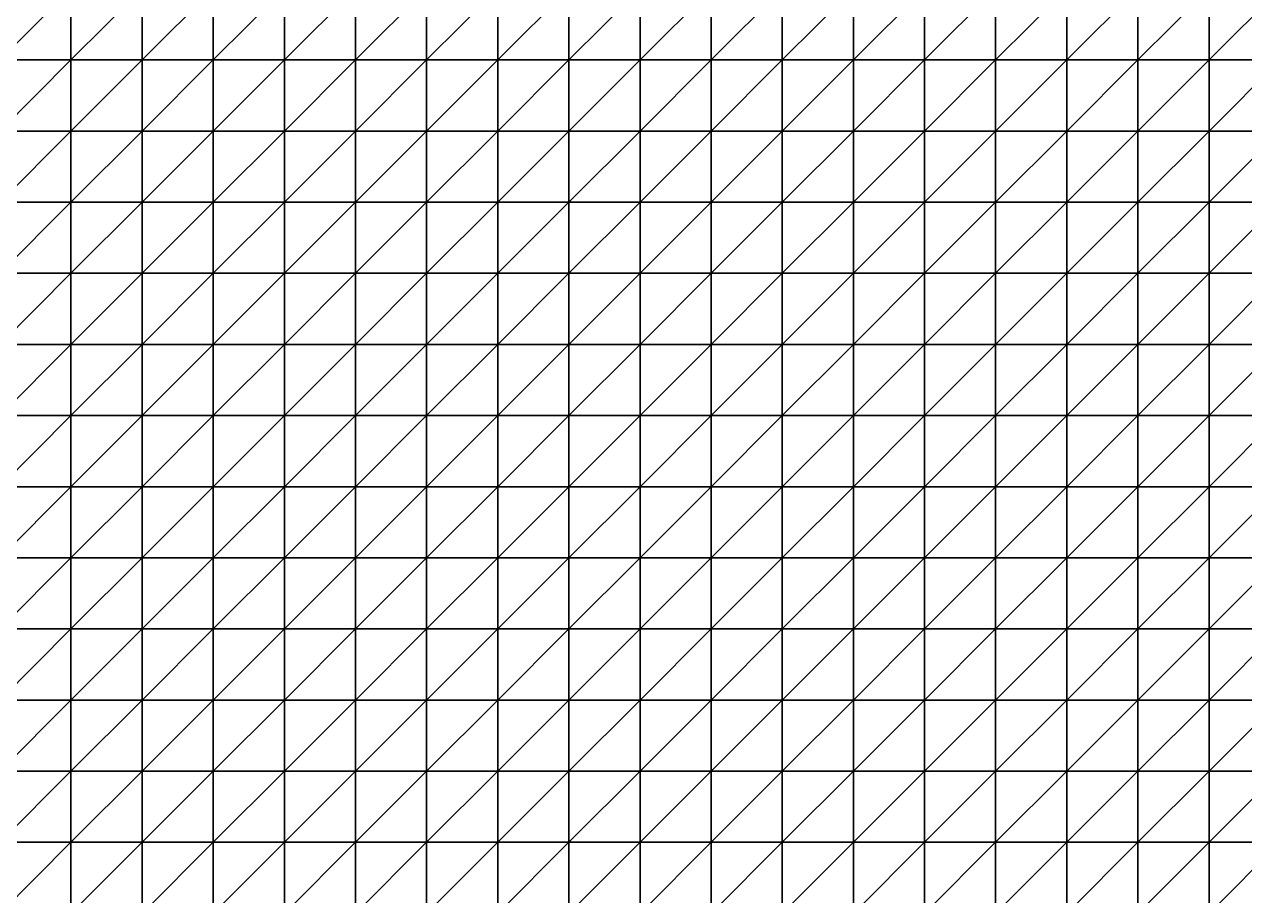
# Model space of a CAD drawing. Extents: x 504700 to 505400, y 9011750 to 9012250.
# Drawn here: x 504873.5 to 505045, y 9011872.5 to 9011995 of the extents above; entities that cross this region are included whole.
import ezdxf

# ---------------------------------------------------------------- set-up
doc = ezdxf.new("R2010")
doc.units = 0

msp = doc.modelspace()

# ---------------------------------------------------------------- linework, layer by layer
at = {"layer": 'PIT_FASE2'}
for points in [[(504870, 9011990, 270.28), (504880, 9011990, 260.29), (504880, 9012000, 260)], [(504870, 9011990, 270.28), (504880, 9012000, 260), (504870, 9012000, 270)], [(504880, 9011990, 260.29), (504890, 9011990, 250.31), (504890, 9012000, 250)], [(504880, 9011990, 260.29), (504890, 9012000, 250), (504880, 9012000, 260)], [(504890, 9011990, 250.31), (504900, 9011990, 240.33), (504900, 9012000, 240)], [(504890, 9011990, 250.31), (504900, 9012000, 240), (504890, 9012000, 250)], [(504900, 9011990, 240.33), (504910, 9011990, 230.36), (504910, 9012000, 230)], [(504900, 9011990, 240.33), (504910, 9012000, 230), (504900, 9012000, 240)], [(504910, 9011990, 230.36), (504920, 9011990, 220.38), (504920, 9012000, 220)], [(504910, 9011990, 230.36), (504920, 9012000, 220), (504910, 9012000, 230)], [(504920, 9011990, 220.38), (504930, 9011990, 210.42), (504930, 9012000, 210)], [(504920, 9011990, 220.38), (504930, 9012000, 210), (504920, 9012000, 220)], [(504930, 9011990, 210.42), (504940, 9011990, 200.45), (504940, 9012000, 200)], [(504930, 9011990, 210.42), (504940, 9012000, 200), (504930, 9012000, 210)], [(504940, 9011990, 200.45), (504950, 9011990, 190.5), (504950, 9012000, 190)], [(504940, 9011990, 200.45), (504950, 9012000, 190), (504940, 9012000, 200)], [(504950, 9011990, 190.5), (504960, 9011990, 180.55), (504960, 9012000, 180)], [(504950, 9011990, 190.5), (504960, 9012000, 180), (504950, 9012000, 190)], [(504960, 9011990, 180.55), (504970, 9011990, 180), (504970, 9012000, 180)], [(504960, 9011990, 180.55), (504970, 9012000, 180), (504960, 9012000, 180)], [(504970, 9011990, 180), (504980, 9011990, 180), (504980, 9012000, 180)], [(504970, 9011990, 180), (504980, 9012000, 180), (504970, 9012000, 180)], [(504980, 9011990, 180), (504990, 9011990, 180), (504990, 9012000, 180)], [(504980, 9011990, 180), (504990, 9012000, 180), (504980, 9012000, 180)], [(504990, 9011990, 180), (505000, 9011990, 180), (505000, 9012000, 180)], [(504990, 9011990, 180), (505000, 9012000, 180), (504990, 9012000, 180)], [(505000, 9011990, 180), (505010, 9011990, 180), (505010, 9012000, 180)], [(505000, 9011990, 180), (505010, 9012000, 180), (505000, 9012000, 180)], [(505010, 9011990, 180), (505020, 9011990, 180), (505020, 9012000, 180)], [(505010, 9011990, 180), (505020, 9012000, 180), (505010, 9012000, 180)], [(505020, 9011990, 180), (505030, 9011990, 180), (505030, 9012000, 180)], [(505020, 9011990, 180), (505030, 9012000, 180), (505020, 9012000, 180)], [(505030, 9011990, 180), (505040, 9011990, 180), (505040, 9012000, 180)], [(505030, 9011990, 180), (505040, 9012000, 180), (505030, 9012000, 180)], [(505040, 9011990, 180), (505050, 9011990, 180), (505050, 9012000, 180)], [(505040, 9011990, 180), (505050, 9012000, 180), (505040, 9012000, 180)], [(504870, 9011980, 271.11), (504880, 9011980, 261.17), (504880, 9011990, 260.29)], [(504870, 9011980, 271.11), (504880, 9011990, 260.29), (504870, 9011990, 270.28)], [(504880, 9011980, 261.17), (504890, 9011980, 251.25), (504890, 9011990, 250.31)], [(504880, 9011980, 261.17), (504890, 9011990, 250.31), (504880, 9011990, 260.29)], [(504890, 9011980, 251.25), (504900, 9011980, 241.33), (504900, 9011990, 240.33)], [(504890, 9011980, 251.25), (504900, 9011990, 240.33), (504890, 9011990, 250.31)], [(504900, 9011980, 241.33), (504910, 9011980, 231.42), (504910, 9011990, 230.36)], [(504900, 9011980, 241.33), (504910, 9011990, 230.36), (504900, 9011990, 240.33)], [(504910, 9011980, 231.42), (504920, 9011980, 221.53), (504920, 9011990, 220.38)], [(504910, 9011980, 231.42), (504920, 9011990, 220.38), (504910, 9011990, 230.36)], [(504920, 9011980, 221.53), (504930, 9011980, 211.66), (504930, 9011990, 210.42)], [(504920, 9011980, 221.53), (504930, 9011990, 210.42), (504920, 9011990, 220.38)], [(504930, 9011980, 211.66), (504940, 9011980, 201.8), (504940, 9011990, 200.45)], [(504930, 9011980, 211.66), (504940, 9011990, 200.45), (504930, 9011990, 210.42)], [(504940, 9011980, 201.8), (504950, 9011980, 191.98), (504950, 9011990, 190.5)], [(504940, 9011980, 201.8), (504950, 9011990, 190.5), (504940, 9011990, 200.45)], [(504950, 9011980, 191.98), (504960, 9011980, 182.19), (504960, 9011990, 180.55)], [(504950, 9011980, 191.98), (504960, 9011990, 180.55), (504950, 9011990, 190.5)], [(504960, 9011980, 182.19), (504970, 9011980, 180), (504970, 9011990, 180)], [(504960, 9011980, 182.19), (504970, 9011990, 180), (504960, 9011990, 180.55)], [(504970, 9011980, 180), (504980, 9011980, 180), (504980, 9011990, 180)], [(504970, 9011980, 180), (504980, 9011990, 180), (504970, 9011990, 180)], [(504980, 9011980, 180), (504990, 9011980, 180), (504990, 9011990, 180)], [(504980, 9011980, 180), (504990, 9011990, 180), (504980, 9011990, 180)], [(504990, 9011980, 180), (505000, 9011980, 180), (505000, 9011990, 180)], [(504990, 9011980, 180), (505000, 9011990, 180), (504990, 9011990, 180)], [(505000, 9011980, 180), (505010, 9011980, 180), (505010, 9011990, 180)], [(505000, 9011980, 180), (505010, 9011990, 180), (505000, 9011990, 180)], [(505010, 9011980, 180), (505020, 9011980, 180), (505020, 9011990, 180)], [(505010, 9011980, 180), (505020, 9011990, 180), (505010, 9011990, 180)], [(505020, 9011980, 180), (505030, 9011980, 180), (505030, 9011990, 180)], [(505020, 9011980, 180), (505030, 9011990, 180), (505020, 9011990, 180)], [(505030, 9011980, 180), (505040, 9011980, 180), (505040, 9011990, 180)], [(505030, 9011980, 180), (505040, 9011990, 180), (505030, 9011990, 180)], [(505040, 9011980, 180), (505050, 9011980, 180), (505050, 9011990, 180)], [(505040, 9011980, 180), (505050, 9011990, 180), (505040, 9011990, 180)], [(504870, 9011970, 272.48), (504880, 9011970, 262.63), (504880, 9011980, 261.17)], [(504870, 9011970, 272.48), (504880, 9011980, 261.17), (504870, 9011980, 271.11)], [(504880, 9011970, 262.63), (504890, 9011970, 252.79), (504890, 9011980, 251.25)], [(504880, 9011970, 262.63), (504890, 9011980, 251.25), (504880, 9011980, 261.17)], [(504890, 9011970, 252.79), (504900, 9011970, 242.97), (504900, 9011980, 241.33)], [(504890, 9011970, 252.79), (504900, 9011980, 241.33), (504890, 9011980, 251.25)], [(504900, 9011970, 242.97), (504910, 9011970, 233.18), (504910, 9011980, 231.42)], [(504900, 9011970, 242.97), (504910, 9011980, 231.42), (504900, 9011980, 241.33)], [(504910, 9011970, 233.18), (504920, 9011970, 223.42), (504920, 9011980, 221.53)], [(504910, 9011970, 233.18), (504920, 9011980, 221.53), (504910, 9011980, 231.42)], [(504920, 9011970, 223.42), (504930, 9011970, 213.69), (504930, 9011980, 211.66)], [(504920, 9011970, 223.42), (504930, 9011980, 211.66), (504920, 9011980, 221.53)], [(504930, 9011970, 213.69), (504940, 9011970, 204.02), (504940, 9011980, 201.8)], [(504930, 9011970, 213.69), (504940, 9011980, 201.8), (504930, 9011980, 211.66)], [(504940, 9011970, 204.02), (504950, 9011970, 194.4), (504950, 9011980, 191.98)], [(504940, 9011970, 204.02), (504950, 9011980, 191.98), (504940, 9011980, 201.8)], [(504950, 9011970, 194.4), (504960, 9011970, 184.87), (504960, 9011980, 182.19)], [(504950, 9011970, 194.4), (504960, 9011980, 182.19), (504950, 9011980, 191.98)], [(504960, 9011970, 184.87), (504970, 9011970, 180), (504970, 9011980, 180)], [(504960, 9011970, 184.87), (504970, 9011980, 180), (504960, 9011980, 182.19)], [(504970, 9011970, 180), (504980, 9011970, 180), (504980, 9011980, 180)], [(504970, 9011970, 180), (504980, 9011980, 180), (504970, 9011980, 180)], [(504980, 9011970, 180), (504990, 9011970, 180), (504990, 9011980, 180)], [(504980, 9011970, 180), (504990, 9011980, 180), (504980, 9011980, 180)], [(504990, 9011970, 180), (505000, 9011970, 180), (505000, 9011980, 180)], [(504990, 9011970, 180), (505000, 9011980, 180), (504990, 9011980, 180)], [(505000, 9011970, 180), (505010, 9011970, 180), (505010, 9011980, 180)], [(505000, 9011970, 180), (505010, 9011980, 180), (505000, 9011980, 180)], [(505010, 9011970, 180), (505020, 9011970, 180), (505020, 9011980, 180)], [(505010, 9011970, 180), (505020, 9011980, 180), (505010, 9011980, 180)], [(505020, 9011970, 180), (505030, 9011970, 180), (505030, 9011980, 180)], [(505020, 9011970, 180), (505030, 9011980, 180), (505020, 9011980, 180)], [(505030, 9011970, 180), (505040, 9011970, 180), (505040, 9011980, 180)], [(505030, 9011970, 180), (505040, 9011980, 180), (505030, 9011980, 180)], [(505040, 9011970, 180), (505050, 9011970, 180), (505050, 9011980, 180)], [(505040, 9011970, 180), (505050, 9011980, 180), (505040, 9011980, 180)], [(504870, 9011960, 274.39), (504880, 9011960, 264.64), (504880, 9011970, 262.63)], [(504870, 9011960, 274.39), (504880, 9011970, 262.63), (504870, 9011970, 272.48)], [(504880, 9011960, 264.64), (504890, 9011960, 254.92), (504890, 9011970, 252.79)], [(504880, 9011960, 264.64), (504890, 9011970, 252.79), (504880, 9011970, 262.63)], [(504890, 9011960, 254.92), (504900, 9011960, 245.24), (504900, 9011970, 242.97)], [(504890, 9011960, 254.92), (504900, 9011970, 242.97), (504890, 9011970, 252.79)], [(504900, 9011960, 245.24), (504910, 9011960, 235.6), (504910, 9011970, 233.18)], [(504900, 9011960, 245.24), (504910, 9011970, 233.18), (504900, 9011970, 242.97)], [(504910, 9011960, 235.6), (504920, 9011960, 226.01), (504920, 9011970, 223.42)], [(504910, 9011960, 235.6), (504920, 9011970, 223.42), (504910, 9011970, 233.18)], [(504920, 9011960, 226.01), (504930, 9011960, 216.49), (504930, 9011970, 213.69)], [(504920, 9011960, 226.01), (504930, 9011970, 213.69), (504920, 9011970, 223.42)], [(504930, 9011960, 216.49), (504940, 9011960, 207.05), (504940, 9011970, 204.02)], [(504930, 9011960, 216.49), (504940, 9011970, 204.02), (504930, 9011970, 213.69)], [(504940, 9011960, 207.05), (504950, 9011960, 197.7), (504950, 9011970, 194.4)], [(504940, 9011960, 207.05), (504950, 9011970, 194.4), (504940, 9011970, 204.02)], [(504950, 9011960, 197.7), (504960, 9011960, 188.49), (504960, 9011970, 184.87)], [(504950, 9011960, 197.7), (504960, 9011970, 184.87), (504950, 9011970, 194.4)], [(504960, 9011960, 188.49), (504970, 9011960, 180), (504970, 9011970, 180)], [(504960, 9011960, 188.49), (504970, 9011970, 180), (504960, 9011970, 184.87)], [(504970, 9011960, 180), (504980, 9011960, 180), (504980, 9011970, 180)], [(504970, 9011960, 180), (504980, 9011970, 180), (504970, 9011970, 180)], [(504980, 9011960, 180), (504990, 9011960, 180), (504990, 9011970, 180)], [(504980, 9011960, 180), (504990, 9011970, 180), (504980, 9011970, 180)], [(504990, 9011960, 180), (505000, 9011960, 180), (505000, 9011970, 180)], [(504990, 9011960, 180), (505000, 9011970, 180), (504990, 9011970, 180)], [(505000, 9011960, 180), (505010, 9011960, 180), (505010, 9011970, 180)], [(505000, 9011960, 180), (505010, 9011970, 180), (505000, 9011970, 180)], [(505010, 9011960, 180), (505020, 9011960, 180), (505020, 9011970, 180)], [(505010, 9011960, 180), (505020, 9011970, 180), (505010, 9011970, 180)], [(505020, 9011960, 180), (505030, 9011960, 180), (505030, 9011970, 180)], [(505020, 9011960, 180), (505030, 9011970, 180), (505020, 9011970, 180)], [(505030, 9011960, 180), (505040, 9011960, 180), (505040, 9011970, 180)], [(505030, 9011960, 180), (505040, 9011970, 180), (505030, 9011970, 180)], [(505040, 9011960, 180), (505050, 9011960, 180), (505050, 9011970, 180)], [(505040, 9011960, 180), (505050, 9011970, 180), (505040, 9011970, 180)], [(504870, 9011950, 276.81), (504880, 9011950, 267.2), (504880, 9011960, 264.64)], [(504870, 9011950, 276.81), (504880, 9011960, 264.64), (504870, 9011960, 274.39)], [(504880, 9011950, 267.2), (504890, 9011950, 257.63), (504890, 9011960, 254.92)], [(504880, 9011950, 267.2), (504890, 9011960, 254.92), (504880, 9011960, 264.64)], [(504890, 9011950, 257.63), (504900, 9011950, 248.11), (504900, 9011960, 245.24)], [(504890, 9011950, 257.63), (504900, 9011960, 245.24), (504890, 9011960, 254.92)], [(504900, 9011950, 248.11), (504910, 9011950, 238.66), (504910, 9011960, 235.6)], [(504900, 9011950, 248.11), (504910, 9011960, 235.6), (504900, 9011960, 245.24)], [(504910, 9011950, 238.66), (504920, 9011950, 229.28), (504920, 9011960, 226.01)], [(504910, 9011950, 238.66), (504920, 9011960, 226.01), (504910, 9011960, 235.6)], [(504920, 9011950, 229.28), (504930, 9011950, 220), (504930, 9011960, 216.49)], [(504920, 9011950, 229.28), (504930, 9011960, 216.49), (504920, 9011960, 226.01)], [(504930, 9011950, 220), (504940, 9011950, 210.83), (504940, 9011960, 207.05)], [(504930, 9011950, 220), (504940, 9011960, 207.05), (504930, 9011960, 216.49)], [(504940, 9011950, 210.83), (504950, 9011950, 201.8), (504950, 9011960, 197.7)], [(504940, 9011950, 210.83), (504950, 9011960, 197.7), (504940, 9011960, 207.05)], [(504950, 9011950, 201.8), (504960, 9011950, 192.96), (504960, 9011960, 188.49)], [(504950, 9011950, 201.8), (504960, 9011960, 188.49), (504950, 9011960, 197.7)], [(504960, 9011950, 192.96), (504970, 9011950, 184.34), (504970, 9011960, 180)], [(504960, 9011950, 192.96), (504970, 9011960, 180), (504960, 9011960, 188.49)], [(504970, 9011950, 184.34), (504980, 9011950, 180), (504980, 9011960, 180)], [(504970, 9011950, 184.34), (504980, 9011960, 180), (504970, 9011960, 180)], [(504980, 9011950, 180), (504990, 9011950, 180), (504990, 9011960, 180)], [(504980, 9011950, 180), (504990, 9011960, 180), (504980, 9011960, 180)], [(504990, 9011950, 180), (505000, 9011950, 180), (505000, 9011960, 180)], [(504990, 9011950, 180), (505000, 9011960, 180), (504990, 9011960, 180)], [(505000, 9011950, 180), (505010, 9011950, 180), (505010, 9011960, 180)], [(505000, 9011950, 180), (505010, 9011960, 180), (505000, 9011960, 180)], [(505010, 9011950, 180), (505020, 9011950, 180), (505020, 9011960, 180)], [(505010, 9011950, 180), (505020, 9011960, 180), (505010, 9011960, 180)], [(505020, 9011950, 180), (505030, 9011950, 180), (505030, 9011960, 180)], [(505020, 9011950, 180), (505030, 9011960, 180), (505020, 9011960, 180)], [(505030, 9011950, 180), (505040, 9011950, 180), (505040, 9011960, 180)], [(505030, 9011950, 180), (505040, 9011960, 180), (505030, 9011960, 180)], [(505040, 9011950, 180), (505050, 9011950, 180), (505050, 9011960, 180)], [(505040, 9011950, 180), (505050, 9011960, 180), (505040, 9011960, 180)], [(504870, 9011940, 279.74), (504880, 9011940, 270.28), (504880, 9011950, 267.2)], [(504870, 9011940, 279.74), (504880, 9011950, 267.2), (504870, 9011950, 276.81)], [(504880, 9011940, 270.28), (504890, 9011940, 260.88), (504890, 9011950, 257.63)], [(504880, 9011940, 270.28), (504890, 9011950, 257.63), (504880, 9011950, 267.2)], [(504890, 9011940, 260.88), (504900, 9011940, 251.56), (504900, 9011950, 248.11)], [(504890, 9011940, 260.88), (504900, 9011950, 248.11), (504890, 9011950, 257.63)], [(504900, 9011940, 251.56), (504910, 9011940, 242.31), (504910, 9011950, 238.66)], [(504900, 9011940, 251.56), (504910, 9011950, 238.66), (504900, 9011950, 248.11)], [(504910, 9011940, 242.31), (504920, 9011940, 233.18), (504920, 9011950, 229.28)], [(504910, 9011940, 242.31), (504920, 9011950, 229.28), (504910, 9011950, 238.66)], [(504920, 9011940, 233.18), (504930, 9011940, 224.16), (504930, 9011950, 220)], [(504920, 9011940, 233.18), (504930, 9011950, 220), (504920, 9011950, 229.28)], [(504930, 9011940, 224.16), (504940, 9011940, 215.3), (504940, 9011950, 210.83)], [(504930, 9011940, 224.16), (504940, 9011950, 210.83), (504930, 9011950, 220)], [(504940, 9011940, 215.3), (504950, 9011940, 206.62), (504950, 9011950, 201.8)], [(504940, 9011940, 215.3), (504950, 9011950, 201.8), (504940, 9011950, 210.83)], [(504950, 9011940, 206.62), (504960, 9011940, 198.17), (504960, 9011950, 192.96)], [(504950, 9011940, 206.62), (504960, 9011950, 192.96), (504950, 9011950, 201.8)], [(504960, 9011940, 198.17), (504970, 9011940, 190), (504970, 9011950, 184.34)], [(504960, 9011940, 198.17), (504970, 9011950, 184.34), (504960, 9011950, 192.96)], [(504970, 9011940, 190), (504980, 9011940, 182.19), (504980, 9011950, 180)], [(504970, 9011940, 190), (504980, 9011950, 180), (504970, 9011950, 184.34)], [(504980, 9011940, 182.19), (504990, 9011940, 180), (504990, 9011950, 180)], [(504980, 9011940, 182.19), (504990, 9011950, 180), (504980, 9011950, 180)], [(504990, 9011940, 180), (505000, 9011940, 180), (505000, 9011950, 180)], [(504990, 9011940, 180), (505000, 9011950, 180), (504990, 9011950, 180)], [(505000, 9011940, 180), (505010, 9011940, 180), (505010, 9011950, 180)], [(505000, 9011940, 180), (505010, 9011950, 180), (505000, 9011950, 180)], [(505010, 9011940, 180), (505020, 9011940, 180), (505020, 9011950, 180)], [(505010, 9011940, 180), (505020, 9011950, 180), (505010, 9011950, 180)], [(505020, 9011940, 180), (505030, 9011940, 180), (505030, 9011950, 180)], [(505020, 9011940, 180), (505030, 9011950, 180), (505020, 9011950, 180)], [(505030, 9011940, 180), (505040, 9011940, 180), (505040, 9011950, 180)], [(505030, 9011940, 180), (505040, 9011950, 180), (505030, 9011950, 180)], [(505040, 9011940, 180), (505050, 9011940, 180), (505050, 9011950, 180)], [(505040, 9011940, 180), (505050, 9011950, 180), (505040, 9011950, 180)], [(504870, 9011930, 283.13), (504880, 9011930, 273.85), (504880, 9011940, 270.28)], [(504870, 9011930, 283.13), (504880, 9011940, 270.28), (504870, 9011940, 279.74)], [(504880, 9011930, 273.85), (504890, 9011930, 264.64), (504890, 9011940, 260.88)], [(504880, 9011930, 273.85), (504890, 9011940, 260.88), (504880, 9011940, 270.28)], [(504890, 9011930, 264.64), (504900, 9011930, 255.53), (504900, 9011940, 251.56)], [(504890, 9011930, 264.64), (504900, 9011940, 251.56), (504890, 9011940, 260.88)], [(504900, 9011930, 255.53), (504910, 9011930, 246.53), (504910, 9011940, 242.31)], [(504900, 9011930, 255.53), (504910, 9011940, 242.31), (504900, 9011940, 251.56)], [(504910, 9011930, 246.53), (504920, 9011930, 237.65), (504920, 9011940, 233.18)], [(504910, 9011930, 246.53), (504920, 9011940, 233.18), (504910, 9011940, 242.31)], [(504920, 9011930, 237.65), (504930, 9011930, 228.92), (504930, 9011940, 224.16)], [(504920, 9011930, 237.65), (504930, 9011940, 224.16), (504920, 9011940, 233.18)], [(504930, 9011930, 228.92), (504940, 9011930, 220.38), (504940, 9011940, 215.3)], [(504930, 9011930, 228.92), (504940, 9011940, 215.3), (504930, 9011940, 224.16)], [(504940, 9011930, 220.38), (504950, 9011930, 212.07), (504950, 9011940, 206.62)], [(504940, 9011930, 220.38), (504950, 9011940, 206.62), (504940, 9011940, 215.3)], [(504950, 9011930, 212.07), (504960, 9011930, 204.02), (504960, 9011940, 198.17)], [(504950, 9011930, 212.07), (504960, 9011940, 198.17), (504950, 9011940, 206.62)], [(504960, 9011930, 204.02), (504970, 9011930, 196.3), (504970, 9011940, 190)], [(504960, 9011930, 204.02), (504970, 9011940, 190), (504960, 9011940, 198.17)], [(504970, 9011930, 196.3), (504980, 9011930, 189), (504980, 9011940, 182.19)], [(504970, 9011930, 196.3), (504980, 9011940, 182.19), (504970, 9011940, 190)], [(504980, 9011930, 189), (504990, 9011930, 182.19), (504990, 9011940, 180)], [(504980, 9011930, 189), (504990, 9011940, 180), (504980, 9011940, 182.19)], [(504990, 9011930, 182.19), (505000, 9011930, 180), (505000, 9011940, 180)], [(504990, 9011930, 182.19), (505000, 9011940, 180), (504990, 9011940, 180)], [(505000, 9011930, 180), (505010, 9011930, 180), (505010, 9011940, 180)], [(505000, 9011930, 180), (505010, 9011940, 180), (505000, 9011940, 180)], [(505010, 9011930, 180), (505020, 9011930, 180), (505020, 9011940, 180)], [(505010, 9011930, 180), (505020, 9011940, 180), (505010, 9011940, 180)], [(505020, 9011930, 180), (505030, 9011930, 180), (505030, 9011940, 180)], [(505020, 9011930, 180), (505030, 9011940, 180), (505020, 9011940, 180)], [(505030, 9011930, 180), (505040, 9011930, 180), (505040, 9011940, 180)], [(505030, 9011930, 180), (505040, 9011940, 180), (505030, 9011940, 180)], [(505040, 9011930, 180), (505050, 9011930, 180), (505050, 9011940, 180)], [(505040, 9011930, 180), (505050, 9011940, 180), (505040, 9011940, 180)], [(504870, 9011920, 286.98), (504880, 9011920, 277.88), (504880, 9011930, 273.85)], [(504870, 9011920, 286.98), (504880, 9011930, 273.85), (504870, 9011930, 283.13)], [(504880, 9011920, 277.88), (504890, 9011920, 268.88), (504890, 9011930, 264.64)], [(504880, 9011920, 277.88), (504890, 9011930, 264.64), (504880, 9011930, 273.85)], [(504890, 9011920, 268.88), (504900, 9011920, 260), (504900, 9011930, 255.53)], [(504890, 9011920, 268.88), (504900, 9011930, 255.53), (504890, 9011930, 264.64)], [(504900, 9011920, 260), (504910, 9011920, 251.25), (504910, 9011930, 246.53)], [(504900, 9011920, 260), (504910, 9011930, 246.53), (504900, 9011930, 255.53)], [(504910, 9011920, 251.25), (504920, 9011920, 242.64), (504920, 9011930, 237.65)], [(504910, 9011920, 251.25), (504920, 9011930, 237.65), (504910, 9011930, 246.53)], [(504920, 9011920, 242.64), (504930, 9011920, 234.22), (504930, 9011930, 228.92)], [(504920, 9011920, 242.64), (504930, 9011930, 228.92), (504920, 9011930, 237.65)], [(504930, 9011920, 234.22), (504940, 9011920, 226.01), (504940, 9011930, 220.38)], [(504930, 9011920, 234.22), (504940, 9011930, 220.38), (504930, 9011930, 228.92)], [(504940, 9011920, 226.01), (504950, 9011920, 218.06), (504950, 9011930, 212.07)], [(504940, 9011920, 226.01), (504950, 9011930, 212.07), (504940, 9011930, 220.38)], [(504950, 9011920, 218.06), (504960, 9011920, 210.42), (504960, 9011930, 204.02)], [(504950, 9011920, 218.06), (504960, 9011930, 204.02), (504950, 9011930, 212.07)], [(504960, 9011920, 210.42), (504970, 9011920, 203.14), (504970, 9011930, 196.3)], [(504960, 9011920, 210.42), (504970, 9011930, 196.3), (504960, 9011930, 204.02)], [(504970, 9011920, 203.14), (504980, 9011920, 196.3), (504980, 9011930, 189)], [(504970, 9011920, 203.14), (504980, 9011930, 189), (504970, 9011930, 196.3)], [(504980, 9011920, 196.3), (504990, 9011920, 190), (504990, 9011930, 182.19)], [(504980, 9011920, 196.3), (504990, 9011930, 182.19), (504980, 9011930, 189)], [(504990, 9011920, 190), (505000, 9011920, 184.34), (505000, 9011930, 180)], [(504990, 9011920, 190), (505000, 9011930, 180), (504990, 9011930, 182.19)], [(505000, 9011920, 184.34), (505010, 9011920, 180), (505010, 9011930, 180)], [(505000, 9011920, 184.34), (505010, 9011930, 180), (505000, 9011930, 180)], [(505010, 9011920, 180), (505020, 9011920, 180), (505020, 9011930, 180)], [(505010, 9011920, 180), (505020, 9011930, 180), (505010, 9011930, 180)], [(505020, 9011920, 180), (505030, 9011920, 180), (505030, 9011930, 180)], [(505020, 9011920, 180), (505030, 9011930, 180), (505020, 9011930, 180)], [(505030, 9011920, 180), (505040, 9011920, 180), (505040, 9011930, 180)], [(505030, 9011920, 180), (505040, 9011930, 180), (505030, 9011930, 180)], [(505040, 9011920, 180), (505050, 9011920, 180), (505050, 9011930, 180)], [(505040, 9011920, 180), (505050, 9011930, 180), (505040, 9011930, 180)], [(504870, 9011910, 291.25), (504880, 9011910, 282.35), (504880, 9011920, 277.88)], [(504870, 9011910, 291.25), (504880, 9011920, 277.88), (504870, 9011920, 286.98)], [(504880, 9011910, 282.35), (504890, 9011910, 273.58), (504890, 9011920, 268.88)], [(504880, 9011910, 282.35), (504890, 9011920, 268.88), (504880, 9011920, 277.88)], [(504890, 9011910, 273.58), (504900, 9011910, 264.93), (504900, 9011920, 260)], [(504890, 9011910, 273.58), (504900, 9011920, 260), (504890, 9011920, 268.88)], [(504900, 9011910, 264.93), (504910, 9011910, 256.43), (504910, 9011920, 251.25)], [(504900, 9011910, 264.93), (504910, 9011920, 251.25), (504900, 9011920, 260)], [(504910, 9011910, 256.43), (504920, 9011910, 248.11), (504920, 9011920, 242.64)], [(504910, 9011910, 256.43), (504920, 9011920, 242.64), (504910, 9011920, 251.25)], [(504920, 9011910, 248.11), (504930, 9011910, 240), (504930, 9011920, 234.22)], [(504920, 9011910, 248.11), (504930, 9011920, 234.22), (504920, 9011920, 242.64)], [(504930, 9011910, 240), (504940, 9011910, 232.13), (504940, 9011920, 226.01)], [(504930, 9011910, 240), (504940, 9011920, 226.01), (504930, 9011920, 234.22)], [(504940, 9011910, 232.13), (504950, 9011910, 224.54), (504950, 9011920, 218.06)], [(504940, 9011910, 232.13), (504950, 9011920, 218.06), (504940, 9011920, 226.01)], [(504950, 9011910, 224.54), (504960, 9011910, 217.28), (504960, 9011920, 210.42)], [(504950, 9011910, 224.54), (504960, 9011920, 210.42), (504950, 9011920, 218.06)], [(504960, 9011910, 217.28), (504970, 9011910, 210.42), (504970, 9011920, 203.14)], [(504960, 9011910, 217.28), (504970, 9011920, 203.14), (504960, 9011920, 210.42)], [(504970, 9011910, 210.42), (504980, 9011910, 204.02), (504980, 9011920, 196.3)], [(504970, 9011910, 210.42), (504980, 9011920, 196.3), (504970, 9011920, 203.14)], [(504980, 9011910, 204.02), (504990, 9011910, 198.17), (504990, 9011920, 190)], [(504980, 9011910, 204.02), (504990, 9011920, 190), (504980, 9011920, 196.3)], [(504990, 9011910, 198.17), (505000, 9011910, 192.96), (505000, 9011920, 184.34)], [(504990, 9011910, 198.17), (505000, 9011920, 184.34), (504990, 9011920, 190)], [(505000, 9011910, 192.96), (505010, 9011910, 188.49), (505010, 9011920, 180)], [(505000, 9011910, 192.96), (505010, 9011920, 180), (505000, 9011920, 184.34)], [(505010, 9011910, 188.49), (505020, 9011910, 184.87), (505020, 9011920, 180)], [(505010, 9011910, 188.49), (505020, 9011920, 180), (505010, 9011920, 180)], [(505020, 9011910, 184.87), (505030, 9011910, 182.19), (505030, 9011920, 180)], [(505020, 9011910, 184.87), (505030, 9011920, 180), (505020, 9011920, 180)], [(505030, 9011910, 182.19), (505040, 9011910, 180.55), (505040, 9011920, 180)], [(505030, 9011910, 182.19), (505040, 9011920, 180), (505030, 9011920, 180)], [(505040, 9011910, 180.55), (505050, 9011910, 180), (505050, 9011920, 180)], [(505040, 9011910, 180.55), (505050, 9011920, 180), (505040, 9011920, 180)], [(504870, 9011900, 295.91), (504880, 9011900, 287.23), (504880, 9011910, 282.35)], [(504870, 9011900, 295.91), (504880, 9011910, 282.35), (504870, 9011910, 291.25)], [(504880, 9011900, 287.23), (504890, 9011900, 278.68), (504890, 9011910, 273.58)], [(504880, 9011900, 287.23), (504890, 9011910, 273.58), (504880, 9011910, 282.35)], [(504890, 9011900, 278.68), (504900, 9011900, 270.28), (504900, 9011910, 264.93)], [(504890, 9011900, 278.68), (504900, 9011910, 264.93), (504890, 9011910, 273.58)], [(504900, 9011900, 270.28), (504910, 9011900, 262.05), (504910, 9011910, 256.43)], [(504900, 9011900, 270.28), (504910, 9011910, 256.43), (504900, 9011910, 264.93)], [(504910, 9011900, 262.05), (504920, 9011900, 254.01), (504920, 9011910, 248.11)], [(504910, 9011900, 262.05), (504920, 9011910, 248.11), (504910, 9011910, 256.43)], [(504920, 9011900, 254.01), (504930, 9011900, 246.21), (504930, 9011910, 240)], [(504920, 9011900, 254.01), (504930, 9011910, 240), (504920, 9011910, 248.11)], [(504930, 9011900, 246.21), (504940, 9011900, 238.66), (504940, 9011910, 232.13)], [(504930, 9011900, 246.21), (504940, 9011910, 232.13), (504930, 9011910, 240)], [(504940, 9011900, 238.66), (504950, 9011900, 231.42), (504950, 9011910, 224.54)], [(504940, 9011900, 238.66), (504950, 9011910, 224.54), (504940, 9011910, 232.13)], [(504950, 9011900, 231.42), (504960, 9011900, 224.54), (504960, 9011910, 217.28)], [(504950, 9011900, 231.42), (504960, 9011910, 217.28), (504950, 9011910, 224.54)], [(504960, 9011900, 224.54), (504970, 9011900, 218.06), (504970, 9011910, 210.42)], [(504960, 9011900, 224.54), (504970, 9011910, 210.42), (504960, 9011910, 217.28)], [(504970, 9011900, 218.06), (504980, 9011900, 212.07), (504980, 9011910, 204.02)], [(504970, 9011900, 218.06), (504980, 9011910, 204.02), (504970, 9011910, 210.42)], [(504980, 9011900, 212.07), (504990, 9011900, 206.62), (504990, 9011910, 198.17)], [(504980, 9011900, 212.07), (504990, 9011910, 198.17), (504980, 9011910, 204.02)], [(504990, 9011900, 206.62), (505000, 9011900, 201.8), (505000, 9011910, 192.96)], [(504990, 9011900, 206.62), (505000, 9011910, 192.96), (504990, 9011910, 198.17)], [(505000, 9011900, 201.8), (505010, 9011900, 197.7), (505010, 9011910, 188.49)], [(505000, 9011900, 201.8), (505010, 9011910, 188.49), (505000, 9011910, 192.96)], [(505010, 9011900, 197.7), (505020, 9011900, 194.4), (505020, 9011910, 184.87)], [(505010, 9011900, 197.7), (505020, 9011910, 184.87), (505010, 9011910, 188.49)], [(505020, 9011900, 194.4), (505030, 9011900, 191.98), (505030, 9011910, 182.19)], [(505020, 9011900, 194.4), (505030, 9011910, 182.19), (505020, 9011910, 184.87)], [(505030, 9011900, 191.98), (505040, 9011900, 190.5), (505040, 9011910, 180.55)], [(505030, 9011900, 191.98), (505040, 9011910, 180.55), (505030, 9011910, 182.19)], [(505040, 9011900, 190.5), (505050, 9011900, 190), (505050, 9011910, 180)], [(505040, 9011900, 190.5), (505050, 9011910, 180), (505040, 9011910, 180.55)], [(504870, 9011890, 300.95), (504880, 9011890, 292.49), (504880, 9011900, 287.23)], [(504870, 9011890, 300.95), (504880, 9011900, 287.23), (504870, 9011900, 295.91)], [(504880, 9011890, 292.49), (504890, 9011890, 284.17), (504890, 9011900, 278.68)], [(504880, 9011890, 292.49), (504890, 9011900, 278.68), (504880, 9011900, 287.23)], [(504890, 9011890, 284.17), (504900, 9011890, 276.01), (504900, 9011900, 270.28)], [(504890, 9011890, 284.17), (504900, 9011900, 270.28), (504890, 9011900, 278.68)], [(504900, 9011890, 276.01), (504910, 9011890, 268.05), (504910, 9011900, 262.05)], [(504900, 9011890, 276.01), (504910, 9011900, 262.05), (504900, 9011900, 270.28)], [(504910, 9011890, 268.05), (504920, 9011890, 260.29), (504920, 9011900, 254.01)], [(504910, 9011890, 268.05), (504920, 9011900, 254.01), (504910, 9011900, 262.05)], [(504920, 9011890, 260.29), (504930, 9011890, 252.79), (504930, 9011900, 246.21)], [(504920, 9011890, 260.29), (504930, 9011900, 246.21), (504920, 9011900, 254.01)], [(504930, 9011890, 252.79), (504940, 9011890, 245.56), (504940, 9011900, 238.66)], [(504930, 9011890, 252.79), (504940, 9011900, 238.66), (504930, 9011900, 246.21)], [(504940, 9011890, 245.56), (504950, 9011890, 238.66), (504950, 9011900, 231.42)], [(504940, 9011890, 245.56), (504950, 9011900, 231.42), (504940, 9011900, 238.66)], [(504950, 9011890, 238.66), (504960, 9011890, 232.13), (504960, 9011900, 224.54)], [(504950, 9011890, 238.66), (504960, 9011900, 224.54), (504950, 9011900, 231.42)], [(504960, 9011890, 232.13), (504970, 9011890, 226.01), (504970, 9011900, 218.06)], [(504960, 9011890, 232.13), (504970, 9011900, 218.06), (504960, 9011900, 224.54)], [(504970, 9011890, 226.01), (504980, 9011890, 220.38), (504980, 9011900, 212.07)], [(504970, 9011890, 226.01), (504980, 9011900, 212.07), (504970, 9011900, 218.06)], [(504980, 9011890, 220.38), (504990, 9011890, 215.3), (504990, 9011900, 206.62)], [(504980, 9011890, 220.38), (504990, 9011900, 206.62), (504980, 9011900, 212.07)], [(504990, 9011890, 215.3), (505000, 9011890, 210.83), (505000, 9011900, 201.8)], [(504990, 9011890, 215.3), (505000, 9011900, 201.8), (504990, 9011900, 206.62)], [(505000, 9011890, 210.83), (505010, 9011890, 207.05), (505010, 9011900, 197.7)], [(505000, 9011890, 210.83), (505010, 9011900, 197.7), (505000, 9011900, 201.8)], [(505010, 9011890, 207.05), (505020, 9011890, 204.02), (505020, 9011900, 194.4)], [(505010, 9011890, 207.05), (505020, 9011900, 194.4), (505010, 9011900, 197.7)], [(505020, 9011890, 204.02), (505030, 9011890, 201.8), (505030, 9011900, 191.98)], [(505020, 9011890, 204.02), (505030, 9011900, 191.98), (505020, 9011900, 194.4)], [(505030, 9011890, 201.8), (505040, 9011890, 200.45), (505040, 9011900, 190.5)], [(505030, 9011890, 201.8), (505040, 9011900, 190.5), (505030, 9011900, 191.98)], [(505040, 9011890, 200.45), (505050, 9011890, 200), (505050, 9011900, 190)], [(505040, 9011890, 200.45), (505050, 9011900, 190), (505040, 9011900, 190.5)], [(504870, 9011880, 306.33), (504880, 9011880, 298.09), (504880, 9011890, 292.49)], [(504870, 9011880, 306.33), (504880, 9011890, 292.49), (504870, 9011890, 300.95)], [(504880, 9011880, 298.09), (504890, 9011880, 290), (504890, 9011890, 284.17)], [(504880, 9011880, 298.09), (504890, 9011890, 284.17), (504880, 9011890, 292.49)], [(504890, 9011880, 290), (504900, 9011880, 282.09), (504900, 9011890, 276.01)], [(504890, 9011880, 290), (504900, 9011890, 276.01), (504890, 9011890, 284.17)], [(504900, 9011880, 282.09), (504910, 9011880, 274.39), (504910, 9011890, 268.05)], [(504900, 9011880, 282.09), (504910, 9011890, 268.05), (504900, 9011890, 276.01)], [(504910, 9011880, 274.39), (504920, 9011880, 266.92), (504920, 9011890, 260.29)], [(504910, 9011880, 274.39), (504920, 9011890, 260.29), (504910, 9011890, 268.05)], [(504920, 9011880, 266.92), (504930, 9011880, 259.71), (504930, 9011890, 252.79)], [(504920, 9011880, 266.92), (504930, 9011890, 252.79), (504920, 9011890, 260.29)], [(504930, 9011880, 259.71), (504940, 9011880, 252.79), (504940, 9011890, 245.56)], [(504930, 9011880, 259.71), (504940, 9011890, 245.56), (504930, 9011890, 252.79)], [(504940, 9011880, 252.79), (504950, 9011880, 246.21), (504950, 9011890, 238.66)], [(504940, 9011880, 252.79), (504950, 9011890, 238.66), (504940, 9011890, 245.56)], [(504950, 9011880, 246.21), (504960, 9011880, 240), (504960, 9011890, 232.13)], [(504950, 9011880, 246.21), (504960, 9011890, 232.13), (504950, 9011890, 238.66)], [(504960, 9011880, 240), (504970, 9011880, 234.22), (504970, 9011890, 226.01)], [(504960, 9011880, 240), (504970, 9011890, 226.01), (504960, 9011890, 232.13)], [(504970, 9011880, 234.22), (504980, 9011880, 228.92), (504980, 9011890, 220.38)], [(504970, 9011880, 234.22), (504980, 9011890, 220.38), (504970, 9011890, 226.01)], [(504980, 9011880, 228.92), (504990, 9011880, 224.16), (504990, 9011890, 215.3)], [(504980, 9011880, 228.92), (504990, 9011890, 215.3), (504980, 9011890, 220.38)], [(504990, 9011880, 224.16), (505000, 9011880, 220), (505000, 9011890, 210.83)], [(504990, 9011880, 224.16), (505000, 9011890, 210.83), (504990, 9011890, 215.3)], [(505000, 9011880, 220), (505010, 9011880, 216.49), (505010, 9011890, 207.05)], [(505000, 9011880, 220), (505010, 9011890, 207.05), (505000, 9011890, 210.83)], [(505010, 9011880, 216.49), (505020, 9011880, 213.69), (505020, 9011890, 204.02)], [(505010, 9011880, 216.49), (505020, 9011890, 204.02), (505010, 9011890, 207.05)], [(505020, 9011880, 213.69), (505030, 9011880, 211.66), (505030, 9011890, 201.8)], [(505020, 9011880, 213.69), (505030, 9011890, 201.8), (505020, 9011890, 204.02)], [(505030, 9011880, 211.66), (505040, 9011880, 210.42), (505040, 9011890, 200.45)], [(505030, 9011880, 211.66), (505040, 9011890, 200.45), (505030, 9011890, 201.8)], [(505040, 9011880, 210.42), (505050, 9011880, 210), (505050, 9011890, 200)], [(505040, 9011880, 210.42), (505050, 9011890, 200), (505040, 9011890, 200.45)], [(504870, 9011870, 312.04), (504880, 9011870, 304.01), (504880, 9011880, 298.09)], [(504870, 9011870, 312.04), (504880, 9011880, 298.09), (504870, 9011880, 306.33)], [(504880, 9011870, 304.01), (504890, 9011870, 296.15), (504890, 9011880, 290)], [(504880, 9011870, 304.01), (504890, 9011880, 290), (504880, 9011880, 298.09)], [(504890, 9011870, 296.15), (504900, 9011870, 288.49), (504900, 9011880, 282.09)], [(504890, 9011870, 296.15), (504900, 9011880, 282.09), (504890, 9011880, 290)], [(504900, 9011870, 288.49), (504910, 9011870, 281.05), (504910, 9011880, 274.39)], [(504900, 9011870, 288.49), (504910, 9011880, 274.39), (504900, 9011880, 282.09)], [(504910, 9011870, 281.05), (504920, 9011870, 273.85), (504920, 9011880, 266.92)], [(504910, 9011870, 281.05), (504920, 9011880, 266.92), (504910, 9011880, 274.39)], [(504920, 9011870, 273.85), (504930, 9011870, 266.92), (504930, 9011880, 259.71)], [(504920, 9011870, 273.85), (504930, 9011880, 259.71), (504920, 9011880, 266.92)], [(504930, 9011870, 266.92), (504940, 9011870, 260.29), (504940, 9011880, 252.79)], [(504930, 9011870, 266.92), (504940, 9011880, 252.79), (504930, 9011880, 259.71)], [(504940, 9011870, 260.29), (504950, 9011870, 254.01), (504950, 9011880, 246.21)], [(504940, 9011870, 260.29), (504950, 9011880, 246.21), (504940, 9011880, 252.79)], [(504950, 9011870, 254.01), (504960, 9011870, 248.11), (504960, 9011880, 240)], [(504950, 9011870, 254.01), (504960, 9011880, 240), (504950, 9011880, 246.21)], [(504960, 9011870, 248.11), (504970, 9011870, 242.64), (504970, 9011880, 234.22)], [(504960, 9011870, 248.11), (504970, 9011880, 234.22), (504960, 9011880, 240)], [(504970, 9011870, 242.64), (504980, 9011870, 237.65), (504980, 9011880, 228.92)], [(504970, 9011870, 242.64), (504980, 9011880, 228.92), (504970, 9011880, 234.22)], [(504980, 9011870, 237.65), (504990, 9011870, 233.18), (504990, 9011880, 224.16)], [(504980, 9011870, 237.65), (504990, 9011880, 224.16), (504980, 9011880, 228.92)], [(504990, 9011870, 233.18), (505000, 9011870, 229.28), (505000, 9011880, 220)], [(504990, 9011870, 233.18), (505000, 9011880, 220), (504990, 9011880, 224.16)], [(505000, 9011870, 229.28), (505010, 9011870, 226.01), (505010, 9011880, 216.49)], [(505000, 9011870, 229.28), (505010, 9011880, 216.49), (505000, 9011880, 220)], [(505010, 9011870, 226.01), (505020, 9011870, 223.42), (505020, 9011880, 213.69)], [(505010, 9011870, 226.01), (505020, 9011880, 213.69), (505010, 9011880, 216.49)], [(505020, 9011870, 223.42), (505030, 9011870, 221.53), (505030, 9011880, 211.66)], [(505020, 9011870, 223.42), (505030, 9011880, 211.66), (505020, 9011880, 213.69)], [(505030, 9011870, 221.53), (505040, 9011870, 220.38), (505040, 9011880, 210.42)], [(505030, 9011870, 221.53), (505040, 9011880, 210.42), (505030, 9011880, 211.66)], [(505040, 9011870, 220.38), (505050, 9011870, 220), (505050, 9011880, 210)], [(505040, 9011870, 220.38), (505050, 9011880, 210), (505040, 9011880, 210.42)]]:
    msp.add_3dface(points, dxfattribs=at)

doc.saveas('drawing.dxf')
